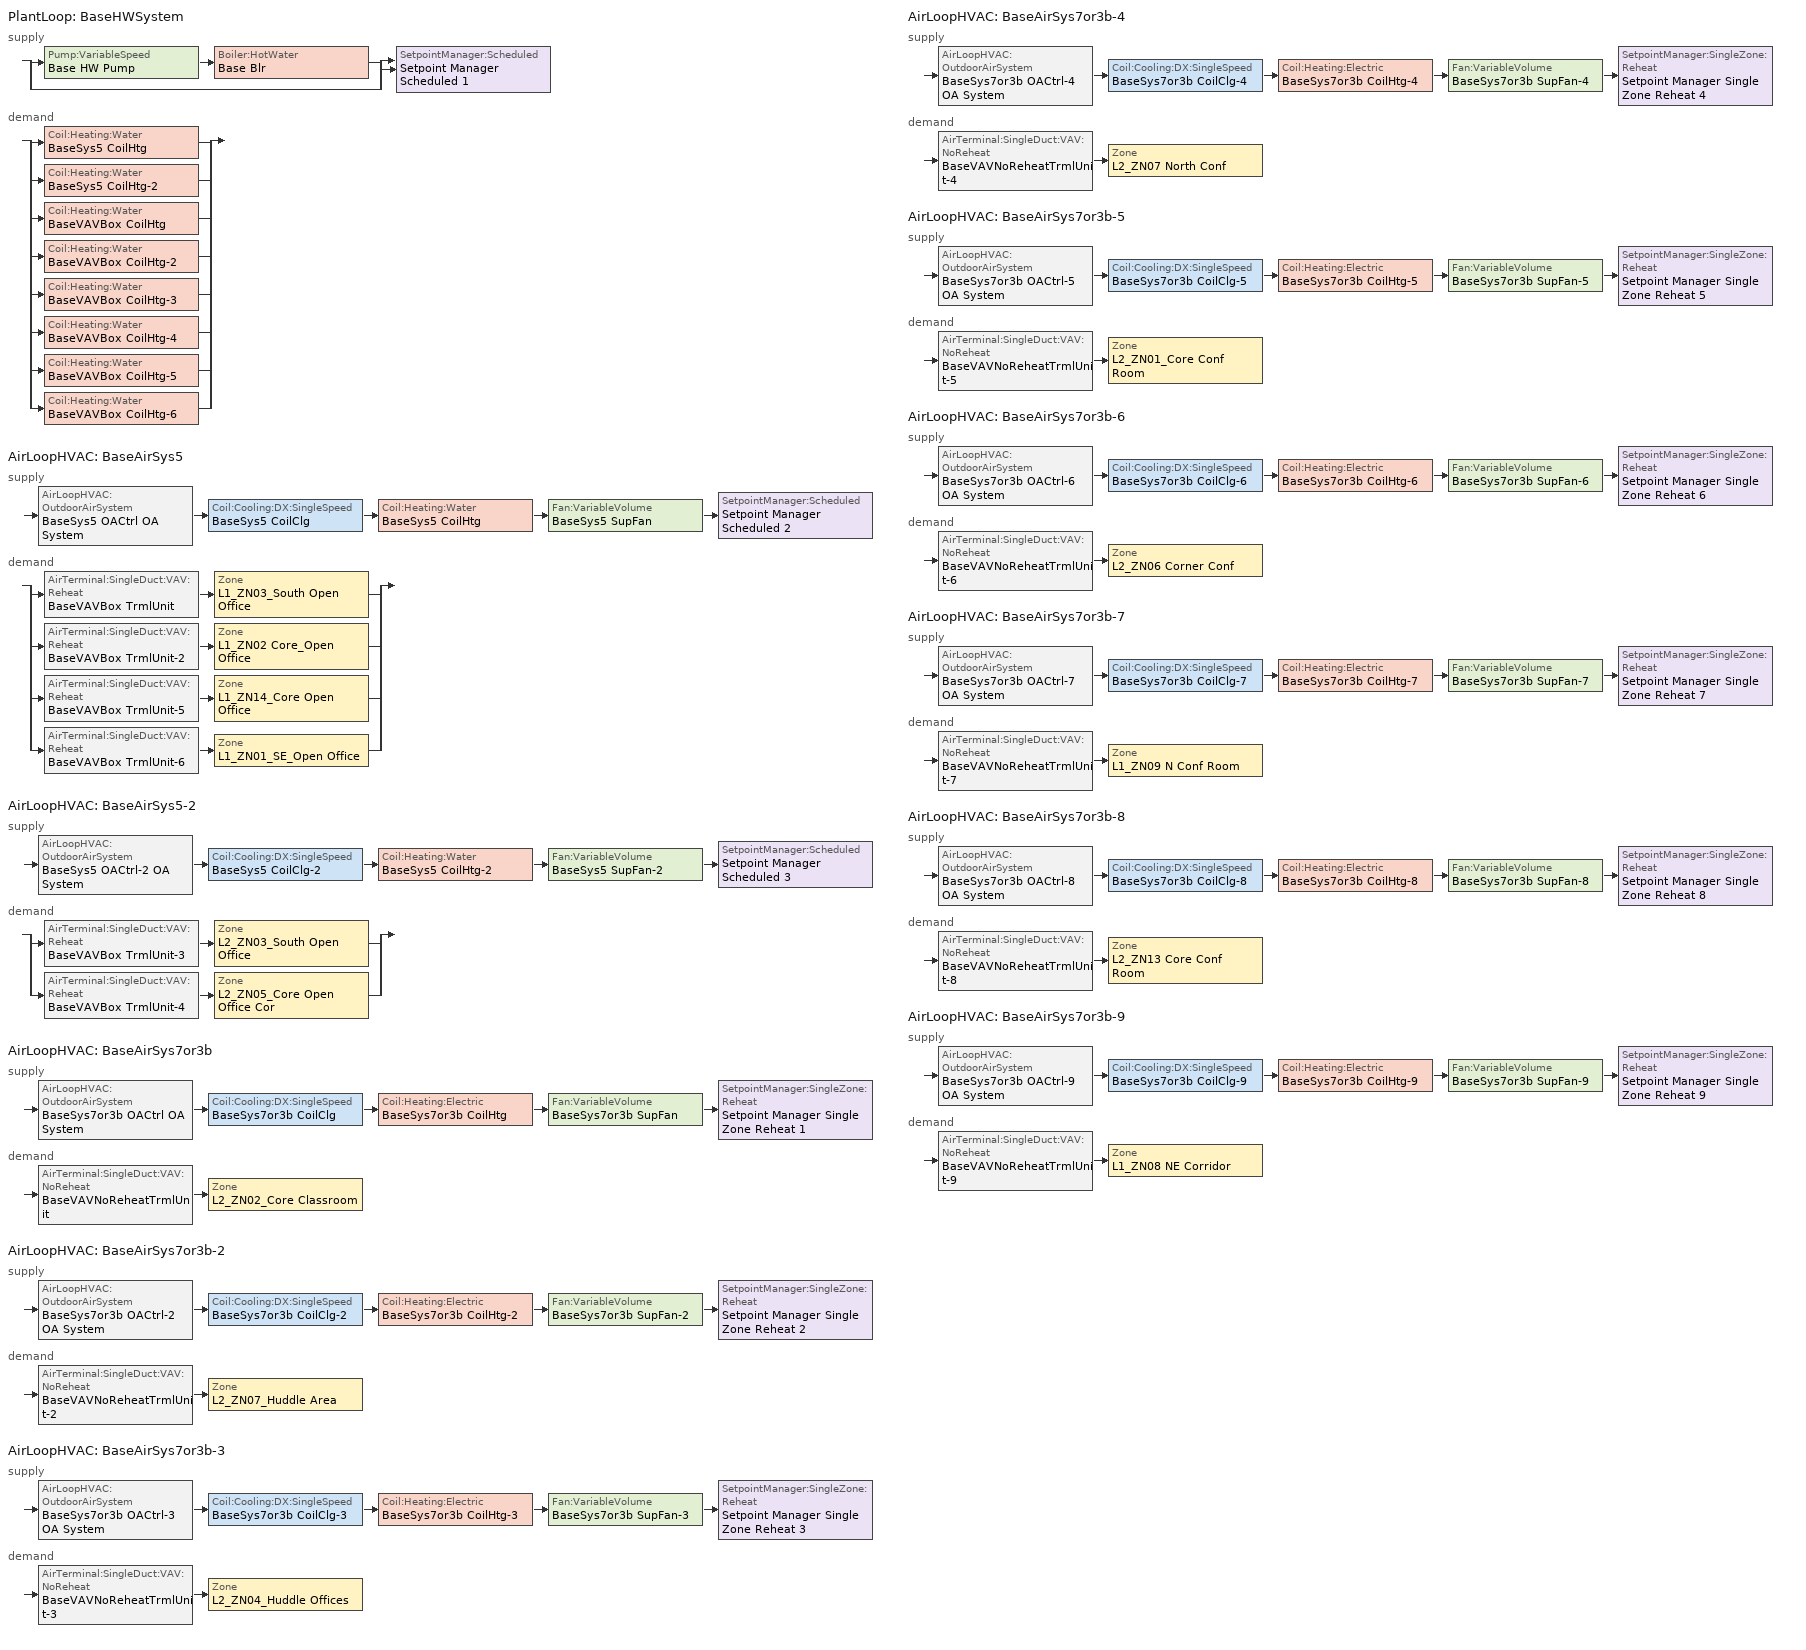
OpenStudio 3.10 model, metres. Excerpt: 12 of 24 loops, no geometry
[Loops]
PlantLoop 'BaseHWSystem'
 supply: split
  | Pump:VariableSpeed 'Base HW Pump' > Boiler:HotWater 'Base Blr'
  | bypass
  join > SetpointManager:Scheduled 'Setpoint Manager Scheduled 1'
 demand: split
  | Coil:Heating:Water 'BaseSys5 CoilHtg'
  | Coil:Heating:Water 'BaseSys5 CoilHtg-2'
  | Coil:Heating:Water 'BaseVAVBox CoilHtg'
  | Coil:Heating:Water 'BaseVAVBox CoilHtg-2'
  | Coil:Heating:Water 'BaseVAVBox CoilHtg-3'
  | Coil:Heating:Water 'BaseVAVBox CoilHtg-4'
  | Coil:Heating:Water 'BaseVAVBox CoilHtg-5'
  | Coil:Heating:Water 'BaseVAVBox CoilHtg-6'
AirLoopHVAC 'BaseAirSys5'
 supply: AirLoopHVAC:OutdoorAirSystem 'BaseSys5 OACtrl OA System' > Coil:Cooling:DX:SingleSpeed 'BaseSys5 CoilClg' > Coil:Heating:Water 'BaseSys5 CoilHtg' > Fan:VariableVolume 'BaseSys5 SupFan' > SetpointManager:Scheduled 'Setpoint Manager Scheduled 2'
 demand: split
  | AirTerminal:SingleDuct:VAV:Reheat 'BaseVAVBox TrmlUnit' > Zone 'L1_ZN03_South Open Office'
  | AirTerminal:SingleDuct:VAV:Reheat 'BaseVAVBox TrmlUnit-2' > Zone 'L1_ZN02 Core_Open Office'
  | AirTerminal:SingleDuct:VAV:Reheat 'BaseVAVBox TrmlUnit-5' > Zone 'L1_ZN14_Core Open Office'
  | AirTerminal:SingleDuct:VAV:Reheat 'BaseVAVBox TrmlUnit-6' > Zone 'L1_ZN01_SE_Open Office'
AirLoopHVAC 'BaseAirSys5-2'
 supply: AirLoopHVAC:OutdoorAirSystem 'BaseSys5 OACtrl-2 OA System' > Coil:Cooling:DX:SingleSpeed 'BaseSys5 CoilClg-2' > Coil:Heating:Water 'BaseSys5 CoilHtg-2' > Fan:VariableVolume 'BaseSys5 SupFan-2' > SetpointManager:Scheduled 'Setpoint Manager Scheduled 3'
 demand: split
  | AirTerminal:SingleDuct:VAV:Reheat 'BaseVAVBox TrmlUnit-3' > Zone 'L2_ZN03_South Open Office'
  | AirTerminal:SingleDuct:VAV:Reheat 'BaseVAVBox TrmlUnit-4' > Zone 'L2_ZN05_Core Open Office Cor'
AirLoopHVAC 'BaseAirSys7or3b'
 supply: AirLoopHVAC:OutdoorAirSystem 'BaseSys7or3b OACtrl OA System' > Coil:Cooling:DX:SingleSpeed 'BaseSys7or3b CoilClg' > Coil:Heating:Electric 'BaseSys7or3b CoilHtg' > Fan:VariableVolume 'BaseSys7or3b SupFan' > SetpointManager:SingleZone:Reheat 'Setpoint Manager Single Zone Reheat 1'
 demand: AirTerminal:SingleDuct:VAV:NoReheat 'BaseVAVNoReheatTrmlUnit' > Zone 'L2_ZN02_Core Classroom'
AirLoopHVAC 'BaseAirSys7or3b-2'
 supply: AirLoopHVAC:OutdoorAirSystem 'BaseSys7or3b OACtrl-2 OA System' > Coil:Cooling:DX:SingleSpeed 'BaseSys7or3b CoilClg-2' > Coil:Heating:Electric 'BaseSys7or3b CoilHtg-2' > Fan:VariableVolume 'BaseSys7or3b SupFan-2' > SetpointManager:SingleZone:Reheat 'Setpoint Manager Single Zone Reheat 2'
 demand: AirTerminal:SingleDuct:VAV:NoReheat 'BaseVAVNoReheatTrmlUnit-2' > Zone 'L2_ZN07_Huddle Area'
AirLoopHVAC 'BaseAirSys7or3b-3'
 supply: AirLoopHVAC:OutdoorAirSystem 'BaseSys7or3b OACtrl-3 OA System' > Coil:Cooling:DX:SingleSpeed 'BaseSys7or3b CoilClg-3' > Coil:Heating:Electric 'BaseSys7or3b CoilHtg-3' > Fan:VariableVolume 'BaseSys7or3b SupFan-3' > SetpointManager:SingleZone:Reheat 'Setpoint Manager Single Zone Reheat 3'
 demand: AirTerminal:SingleDuct:VAV:NoReheat 'BaseVAVNoReheatTrmlUnit-3' > Zone 'L2_ZN04_Huddle Offices'
AirLoopHVAC 'BaseAirSys7or3b-4'
 supply: AirLoopHVAC:OutdoorAirSystem 'BaseSys7or3b OACtrl-4 OA System' > Coil:Cooling:DX:SingleSpeed 'BaseSys7or3b CoilClg-4' > Coil:Heating:Electric 'BaseSys7or3b CoilHtg-4' > Fan:VariableVolume 'BaseSys7or3b SupFan-4' > SetpointManager:SingleZone:Reheat 'Setpoint Manager Single Zone Reheat 4'
 demand: AirTerminal:SingleDuct:VAV:NoReheat 'BaseVAVNoReheatTrmlUnit-4' > Zone 'L2_ZN07 North Conf'
AirLoopHVAC 'BaseAirSys7or3b-5'
 supply: AirLoopHVAC:OutdoorAirSystem 'BaseSys7or3b OACtrl-5 OA System' > Coil:Cooling:DX:SingleSpeed 'BaseSys7or3b CoilClg-5' > Coil:Heating:Electric 'BaseSys7or3b CoilHtg-5' > Fan:VariableVolume 'BaseSys7or3b SupFan-5' > SetpointManager:SingleZone:Reheat 'Setpoint Manager Single Zone Reheat 5'
 demand: AirTerminal:SingleDuct:VAV:NoReheat 'BaseVAVNoReheatTrmlUnit-5' > Zone 'L2_ZN01_Core Conf Room'
AirLoopHVAC 'BaseAirSys7or3b-6'
 supply: AirLoopHVAC:OutdoorAirSystem 'BaseSys7or3b OACtrl-6 OA System' > Coil:Cooling:DX:SingleSpeed 'BaseSys7or3b CoilClg-6' > Coil:Heating:Electric 'BaseSys7or3b CoilHtg-6' > Fan:VariableVolume 'BaseSys7or3b SupFan-6' > SetpointManager:SingleZone:Reheat 'Setpoint Manager Single Zone Reheat 6'
 demand: AirTerminal:SingleDuct:VAV:NoReheat 'BaseVAVNoReheatTrmlUnit-6' > Zone 'L2_ZN06 Corner Conf'
AirLoopHVAC 'BaseAirSys7or3b-7'
 supply: AirLoopHVAC:OutdoorAirSystem 'BaseSys7or3b OACtrl-7 OA System' > Coil:Cooling:DX:SingleSpeed 'BaseSys7or3b CoilClg-7' > Coil:Heating:Electric 'BaseSys7or3b CoilHtg-7' > Fan:VariableVolume 'BaseSys7or3b SupFan-7' > SetpointManager:SingleZone:Reheat 'Setpoint Manager Single Zone Reheat 7'
 demand: AirTerminal:SingleDuct:VAV:NoReheat 'BaseVAVNoReheatTrmlUnit-7' > Zone 'L1_ZN09 N Conf Room'
AirLoopHVAC 'BaseAirSys7or3b-8'
 supply: AirLoopHVAC:OutdoorAirSystem 'BaseSys7or3b OACtrl-8 OA System' > Coil:Cooling:DX:SingleSpeed 'BaseSys7or3b CoilClg-8' > Coil:Heating:Electric 'BaseSys7or3b CoilHtg-8' > Fan:VariableVolume 'BaseSys7or3b SupFan-8' > SetpointManager:SingleZone:Reheat 'Setpoint Manager Single Zone Reheat 8'
 demand: AirTerminal:SingleDuct:VAV:NoReheat 'BaseVAVNoReheatTrmlUnit-8' > Zone 'L2_ZN13 Core Conf Room'
AirLoopHVAC 'BaseAirSys7or3b-9'
 supply: AirLoopHVAC:OutdoorAirSystem 'BaseSys7or3b OACtrl-9 OA System' > Coil:Cooling:DX:SingleSpeed 'BaseSys7or3b CoilClg-9' > Coil:Heating:Electric 'BaseSys7or3b CoilHtg-9' > Fan:VariableVolume 'BaseSys7or3b SupFan-9' > SetpointManager:SingleZone:Reheat 'Setpoint Manager Single Zone Reheat 9'
 demand: AirTerminal:SingleDuct:VAV:NoReheat 'BaseVAVNoReheatTrmlUnit-9' > Zone 'L1_ZN08 NE Corridor'
[SizingPeriod:DesignDay] Barometric Pressure {Pa}=100663; Wind Speed {m/s}=0.6; Wind Direction {deg}=260; Rain Indicator=No; Snow Indicator=No; Day of Month=21; Day Type=SummerDesignDay; Daylight Saving Time Indicator=No; Humidity Condition Type=Wetbulb; Dry-Bulb Temperature Range Modifier Type=DefaultMultipliers; Solar Model Indicator=ASHRAETau
Name | Maximum Dry-Bulb Temperature {C} | Daily Dry-Bulb Temperature Range {deltaC} | Month | Wetbulb or DewPoint at Maximum Dry-Bulb {C} | ASHRAE Clear Sky Optical Depth for Beam Irradiance | ASHRAE Clear Sky Optical Depth for Diffuse Irradiance
LOS ANGELES USC  September .4% Condns DB=>MCWB | 36.3 | 9.8 | 9 | 20.1 | 0.369 | 2.465
LOS ANGELES USC  October .4% Condns DB=>MCWB | 35.2 | 9.9 | 10 | 16.8 | 0.38 | 2.397
LOS ANGELES USC  November .4% Condns DB=>MCWB | 31.9 | 10.4 | 11 | 15.4 | 0.325 | 2.558
[Sizing:Zone] Zone Cooling Design Supply Air Temperature Input Method=TemperatureDifference; Zone Cooling Design Supply Air Temperature {C}=14; Zone Heating Design Supply Air Temperature Input Method=TemperatureDifference; Zone Heating Design Supply Air Temperature {C}=40; Zone Heating Design Supply Air Temperature Difference {deltaC}=13.8889; Zone Cooling Design Supply Air Humidity Ratio {kg-H2O/kg-air}=0.0085; Zone Heating Design Supply Air Humidity Ratio {kg-H2O/kg-air}=0.008; Zone Heating Sizing Factor=1; Zone Cooling Sizing Factor=1; Cooling Design Air Flow Method=DesignDay; Cooling Minimum Air Flow per Zone Floor Area {m3/s-m2}=0; Cooling Minimum Air Flow {m3/s}=0; Cooling Minimum Air Flow Fraction=0; Heating Design Air Flow Method=DesignDayWithLimit; Heating Maximum Air Flow per Zone Floor Area {m3/s-m2}=0; Heating Maximum Air Flow {m3/s}=0; Heating Maximum Air Flow Fraction=0.5; Account for Dedicated Outdoor Air System=No; Dedicated Outdoor Air System Control Strategy=NeutralSupplyAir; Dedicated Outdoor Air Low Setpoint Temperature for Design {C}=autosize; Dedicated Outdoor Air High Setpoint Temperature for Design {C}=autosize; Zone Load Sizing Method=Sensible Load Only No Latent Load; Zone Latent Cooling Design Supply Air Humidity Ratio Input Method=HumidityRatioDifference; Zone Cooling Design Supply Air Humidity Ratio Difference {kgWater/kgDryAir}=0.005; Zone Latent Heating Design Supply Air Humidity Ratio Input Method=HumidityRatioDifference; Zone Humidification Design Supply Air Humidity Ratio Difference {kgWater/kgDryAir}=0.005; Sizing Option=Coincident
Name | Zone Cooling Design Supply Air Temperature Difference {deltaC}
L2_ZN02_Core Classroom; L2_ZN07_Huddle Area; L2_ZN04_Huddle Offices; L2_ZN07 North Conf; L2_ZN01_Core Conf Room; L2_ZN06 Corner Conf; L1_ZN09 N Conf Room; L2_ZN13 Core Conf Room; L1_ZN08 NE Corridor; L1_ZN03_South Open Office; L2_ZN03_South Open Office; L1_ZN01_SE_Open Office | 11.1111
L1_ZN02 Core_Open Office; L2_ZN05_Core Open Office Cor; L1_ZN14_Core Open Office | 8.33333
[Zone equipment]
L2_ZN02_Core Classroom: L2_ZN02_Core Classroom BaseExhFan, BaseVAVNoReheatTrmlUnit
L2_ZN07_Huddle Area: L2_ZN07_Huddle Area BaseExhFan, BaseVAVNoReheatTrmlUnit-2
L2_ZN04_Huddle Offices: L2_ZN04_Huddle Offices BaseExhFan, BaseVAVNoReheatTrmlUnit-3
L2_ZN07 North Conf: L2_ZN07 North Conf BaseExhFan, BaseVAVNoReheatTrmlUnit-4
L2_ZN01_Core Conf Room: L2_ZN01_Core Conf Room BaseExhFan, BaseVAVNoReheatTrmlUnit-5
L2_ZN06 Corner Conf: L2_ZN06 Corner Conf BaseExhFan, BaseVAVNoReheatTrmlUnit-6
L1_ZN09 N Conf Room: L1_ZN09 N Conf Room BaseExhFan, BaseVAVNoReheatTrmlUnit-7
L2_ZN13 Core Conf Room: L2_ZN13 Core Conf Room BaseExhFan, BaseVAVNoReheatTrmlUnit-8
L1_ZN08 NE Corridor: L1_ZN08 NE Corridor BaseExhFan, BaseVAVNoReheatTrmlUnit-9
L1_ZN03_South Open Office: L1_ZN03_South Open Office BaseExhFan, BaseVAVBox TrmlUnit
L1_ZN02 Core_Open Office: L1_ZN02 Core_Open Office BaseExhFan, BaseVAVBox TrmlUnit-2
L2_ZN03_South Open Office: L2_ZN03_South Open Office BaseExhFan, BaseVAVBox TrmlUnit-3
L2_ZN05_Core Open Office Cor: L2_ZN05_Core Open Office Cor BaseExhFan, BaseVAVBox TrmlUnit-4
L1_ZN14_Core Open Office: L1_ZN14_Core Open Office BaseExhFan, BaseVAVBox TrmlUnit-5
L1_ZN01_SE_Open Office: L1_ZN01_SE_Open Office BaseExhFan, BaseVAVBox TrmlUnit-6
[PlantLoop]
BaseHWSystem: Fluid Type=Water; Glycol Concentration=0; Plant Loop Volume {m3}=Autocalculate; Load Distribution Scheme=Optimal
[Sizing:Plant]
BaseHWSystem: Loop Type=Heating; Design Loop Exit Temperature {C}=54.4444; Loop Design Temperature Difference {deltaC}=13.8889; Sizing Option=NonCoincident; Zone Timesteps in Averaging Window=1; Coincident Sizing Factor Mode=None
[Boiler:HotWater]
Base Blr: Fuel Type=NaturalGas; Nominal Thermal Efficiency=0.9; Efficiency Curve Temperature Evaluation Variable=EnteringBoiler; Normalized Boiler Efficiency Curve=BlrHWCondBlrFIRRatio_fQRatioTewtSI; Water Outlet Upper Temperature Limit {C}=99; Boiler Flow Mode=LeavingSetpointModulated; On Cycle Parasitic Electric Load {W}=0; Off Cycle Parasitic Fuel Load {W}=0; Sizing Factor=1
[Pump:VariableSpeed]
Base HW Pump: Rated Pump Head {Pa}=0; Motor Efficiency=1; Coefficient 1 of the Part Load Performance Curve=0.0273; Coefficient 2 of the Part Load Performance Curve=-0.1317; Coefficient 3 of the Part Load Performance Curve=0.6642; Coefficient 4 of the Part Load Performance Curve=0.4445; Pump Control Type=Intermittent; Skin Loss Radiative Fraction=0.5; Design Power Sizing Method=PowerPerFlowPerPressure; Design Electric Power per Unit Flow Rate {W/(m3/s)}=348701.1; Design Shaft Power per Unit Flow Rate per Unit Head {W-s/m3-Pa}=1.28205; Design Minimum Flow Rate Fraction=0
[SetpointManager:Scheduled] Control Variable=Temperature
Name | Schedule | Setpoint Node or NodeList
Setpoint Manager Scheduled 1 | BaseHWSystem Supply Temp Schedule | BaseHWSystem Supply Mixer Outlet Node
Setpoint Manager Scheduled 2 | BaseAirSys5 Supply Air Temp Schedule | BaseSys5 SupFan Outlet Node
Setpoint Manager Scheduled 3 | BaseAirSys5-2 Supply Air Temp Schedule | BaseSys5 SupFan-2 Outlet Node
[AirLoopHVAC] Design Supply Air Flow Rate {m3/s}=autosize; Design Return Air Flow Fraction of Supply Air Flow=1
Name | Availability Schedule
BaseAirSys5; BaseAirSys5-2 | LabHVACAvail
BaseAirSys7or3b; BaseAirSys7or3b-2; BaseAirSys7or3b-3; BaseAirSys7or3b-4; BaseAirSys7or3b-5; BaseAirSys7or3b-6; BaseAirSys7or3b-7; BaseAirSys7or3b-8; BaseAirSys7or3b-9 | SchoolHVACAvail
[Sizing:System] Central Heating Maximum System Air Flow Ratio=0.5; Preheat Design Temperature {C}=5.68434e-14; Preheat Design Humidity Ratio {kg-H2O/kg-Air}=0; Precool Design Temperature {C}=5.68434e-14; Precool Design Humidity Ratio {kg-H2O/kg-Air}=0; Central Cooling Design Supply Air Temperature {C}=12.7778; 100% Outdoor Air in Cooling=No; 100% Outdoor Air in Heating=No; Central Cooling Design Supply Air Humidity Ratio {kg-H2O/kg-Air}=0.0085; Central Heating Design Supply Air Humidity Ratio {kg-H2O/kg-Air}=0.008; Zone Maximum Outdoor Air Fraction=1; Cooling Supply Air Flow Rate Per Floor Area {m3/s-m2}=0.00996765; Cooling Fraction of Autosized Cooling Supply Air Flow Rate=1; Cooling Supply Air Flow Rate Per Unit Cooling Capacity {m3/s-W}=3.94755e-05; Heating Supply Air Flow Rate Per Floor Area {m3/s-m2}=0.00996765; Heating Fraction of Autosized Heating Supply Air Flow Rate=1; Heating Fraction of Autosized Cooling Supply Air Flow Rate=1; Heating Supply Air Flow Rate Per Unit Heating Capacity {m3/s-W}=3.15882e-05; Cooling Design Capacity Method=CoolingDesignCapacity; Cooling Design Capacity {W}=autosize; Cooling Design Capacity Per Floor Area {W/m2}=234.7; Fraction of Autosized Cooling Design Capacity=1; Heating Design Capacity Method=HeatingDesignCapacity; Heating Design Capacity {W}=autosize; Heating Design Capacity Per Floor Area {W/m2}=157; Fraction of Autosized Heating Design Capacity=1; Central Cooling Capacity Control Method=OnOff; Occupant Diversity=autosize
Name | Central Heating Design Supply Air Temperature {C} | Sizing Option
BaseAirSys5; BaseAirSys5-2 | 15.5556 | Coincident
BaseAirSys7or3b; BaseAirSys7or3b-2; BaseAirSys7or3b-3; BaseAirSys7or3b-4; BaseAirSys7or3b-5; BaseAirSys7or3b-6; BaseAirSys7or3b-7; BaseAirSys7or3b-8; BaseAirSys7or3b-9 | 35 | NonCoincident
[AvailabilityManager:NightCycle] Applicability Schedule=Always On Discrete; Thermostat Tolerance {deltaC}=1.11111; Cycling Run Time Control Type=ThermostatWithMinimumRunTime; Cycling Run Time {s}=900
Name | Control Type
Availability Manager Night Cycle 1; Availability Manager Night Cycle 2 | CycleOnAny
Availability Manager Night Cycle 3; Availability Manager Night Cycle 4; Availability Manager Night Cycle 5; Availability Manager Night Cycle 6; Availability Manager Night Cycle 7; Availability Manager Night Cycle 8; Availability Manager Night Cycle 9; Availability Manager Night Cycle 10; Availability Manager Night Cycle 11; Availability Manager Night Cycle 12; Availability Manager Night Cycle 13; Availability Manager Night Cycle 14; Availability Manager Night Cycle 15; Availability Manager Night Cycle 16; Availability Manager Night Cycle 17; Availability Manager Night Cycle 18; Availability Manager Night Cycle 19; Availability Manager Night Cycle 20; Availability Manager Night Cycle 21; Availability Manager Night Cycle 22; Availability Manager Night Cycle 23 | CycleOnControlZone
[Fan:VariableVolume] Availability Schedule=Always On Discrete; Fan Total Efficiency=1; Pressure Rise {Pa}=0; Maximum Flow Rate {m3/s}=Autosize; Fan Power Minimum Flow Rate Input Method=FixedFlowRate; Fan Power Minimum Flow Fraction=0; Fan Power Minimum Air Flow Rate {m3/s}=0; Motor Efficiency=1; Motor In Airstream Fraction=1; Fan Power Coefficient 5=0
Name | Fan Power Coefficient 1 | Fan Power Coefficient 2 | Fan Power Coefficient 3 | Fan Power Coefficient 4
BaseSys5 SupFan; BaseSys5 SupFan-2 | 0.04076 | 0.088045 | -0.072926 | 0.94374
BaseSys7or3b SupFan; BaseSys7or3b SupFan-2; BaseSys7or3b SupFan-3; BaseSys7or3b SupFan-4; BaseSys7or3b SupFan-5; BaseSys7or3b SupFan-6; BaseSys7or3b SupFan-7; BaseSys7or3b SupFan-8; BaseSys7or3b SupFan-9 | 0.027828 | 0.026583 | -0.087069 | 1.03092
[Coil:Heating:Water] Availability Schedule=Always On Discrete; Rated Inlet Water Temperature {C}=54.4444; Rated Outlet Water Temperature {C}=40.5556
BaseSys5 CoilHtg; BaseSys5 CoilHtg-2; BaseVAVBox CoilHtg; BaseVAVBox CoilHtg-2; BaseVAVBox CoilHtg-3; BaseVAVBox CoilHtg-4; BaseVAVBox CoilHtg-5; BaseVAVBox CoilHtg-6
[Controller:WaterCoil] Action=Normal
Name | Water Coil | Controller Convergence Tolerance {deltaC} | Minimum Actuated Flow {m3/s}
Controller Water Coil 1 | BaseSys5 CoilHtg | 0.1 | 0
Controller Water Coil 2 | BaseSys5 CoilHtg-2 | 0.1 | 0
Controller Water Coil 3 | BaseVAVBox CoilHtg
Controller Water Coil 4 | BaseVAVBox CoilHtg-2
Controller Water Coil 5 | BaseVAVBox CoilHtg-3
Controller Water Coil 6 | BaseVAVBox CoilHtg-4
Controller Water Coil 7 | BaseVAVBox CoilHtg-5
Controller Water Coil 8 | BaseVAVBox CoilHtg-6
[Coil:Cooling:DX:SingleSpeed] Availability Schedule=Always On Discrete; Rated Total Cooling Capacity {W}=autosize; Rated Sensible Heat Ratio=autosize; Rated COP {W/W}=3; Rated Air Flow Rate {m3/s}=autosize; Rated Evaporator Fan Power Per Volume Flow Rate 2017 {W/(m3/s)}=773.3; Rated Evaporator Fan Power Per Volume Flow Rate 2023 {W/(m3/s)}=934.4; Total Cooling Capacity Function of Temperature Curve=CoilClgDXQRatio_fTwbToadbSI; Total Cooling Capacity Function of Flow Fraction Curve=CoilClgDXSnglQRatio_fCFMRatio; Energy Input Ratio Function of Temperature Curve=CoilClgDXEIRRatio_fTwbToadbSI; Energy Input Ratio Function of Flow Fraction Curve=CoilClgDXSnglEIRRatio_fCFMRatio; Part Load Fraction Correlation Curve=CoilClgDXEIRRatio_fQFrac; Minimum Outdoor Dry-Bulb Temperature for Compressor Operation {C}=-25; Nominal Time for Condensate Removal to Begin {s}=0; Ratio of Initial Moisture Evaporation Rate and Steady State Latent Capacity=0; Maximum Cycling Rate {cycles/hr}=0; Latent Capacity Time Constant {s}=0; Condenser Type=AirCooled; Evaporative Condenser Effectiveness=0.9; Evaporative Condenser Air Flow Rate {m3/s}=autosize; Evaporative Condenser Pump Rated Power Consumption {W}=autosize; Crankcase Heater Capacity {W}=0; Maximum Outdoor Dry-Bulb Temperature for Crankcase Heater Operation {C}=10; Basin Heater Capacity {W/K}=0; Basin Heater Setpoint Temperature {C}=2
BaseSys5 CoilClg; BaseSys5 CoilClg-2; BaseSys7or3b CoilClg; BaseSys7or3b CoilClg-2; BaseSys7or3b CoilClg-3; BaseSys7or3b CoilClg-4; BaseSys7or3b CoilClg-5; BaseSys7or3b CoilClg-6; BaseSys7or3b CoilClg-7; BaseSys7or3b CoilClg-8; BaseSys7or3b CoilClg-9
[Controller:OutdoorAir] Minimum Outdoor Air Flow Rate {m3/s}=0; Maximum Outdoor Air Flow Rate {m3/s}=Autosize; Economizer Control Type=NoEconomizer; Economizer Control Action Type=ModulateFlow; Economizer Maximum Limit Enthalpy {J/kg}=64000; Lockout Type=NoLockout; High Humidity Control=No; High Humidity Outdoor Air Flow Ratio=1; Control High Indoor Humidity Based on Outdoor Humidity Ratio=Yes; Economizer Operation Staging=InterlockedWithMechanicalCooling
Name | Minimum Limit Type | Minimum Outdoor Air Schedule | Controller Mechanical Ventilation | Heat Recovery Bypass Control Type
BaseSys5 OACtrl | ProportionalMinimum | Always On Discrete | BaseSys5 OACtrl Mech Vent Controller | BypassWhenWithinEconomizerLimits
BaseSys5 OACtrl-2 | ProportionalMinimum | Always On Discrete | BaseSys5 OACtrl-2 Mech Vent Controller | BypassWhenWithinEconomizerLimits
BaseSys7or3b OACtrl | FixedMinimum | BaseSys7or3b OACtrl Schedule | BaseSys7or3b OACtrl Mech Vent Controller | BypassWhenOAFlowGreaterThanMinimum
BaseSys7or3b OACtrl-2 | FixedMinimum | BaseSys7or3b OACtrl-2 Schedule | BaseSys7or3b OACtrl-2 Mech Vent Controller | BypassWhenOAFlowGreaterThanMinimum
BaseSys7or3b OACtrl-3 | FixedMinimum | BaseSys7or3b OACtrl-3 Schedule | BaseSys7or3b OACtrl-3 Mech Vent Controller | BypassWhenOAFlowGreaterThanMinimum
BaseSys7or3b OACtrl-4 | FixedMinimum | BaseSys7or3b OACtrl-4 Schedule | BaseSys7or3b OACtrl-4 Mech Vent Controller | BypassWhenOAFlowGreaterThanMinimum
BaseSys7or3b OACtrl-5 | FixedMinimum | BaseSys7or3b OACtrl-5 Schedule | BaseSys7or3b OACtrl-5 Mech Vent Controller | BypassWhenOAFlowGreaterThanMinimum
BaseSys7or3b OACtrl-6 | FixedMinimum | BaseSys7or3b OACtrl-6 Schedule | BaseSys7or3b OACtrl-6 Mech Vent Controller | BypassWhenOAFlowGreaterThanMinimum
BaseSys7or3b OACtrl-7 | FixedMinimum | BaseSys7or3b OACtrl-7 Schedule | BaseSys7or3b OACtrl-7 Mech Vent Controller | BypassWhenOAFlowGreaterThanMinimum
BaseSys7or3b OACtrl-8 | FixedMinimum | BaseSys7or3b OACtrl-8 Schedule | BaseSys7or3b OACtrl-8 Mech Vent Controller | BypassWhenOAFlowGreaterThanMinimum
BaseSys7or3b OACtrl-9 | FixedMinimum | BaseSys7or3b OACtrl-9 Schedule | BaseSys7or3b OACtrl-9 Mech Vent Controller | BypassWhenOAFlowGreaterThanMinimum
[Controller:MechanicalVentilation] Availability Schedule=Always On Discrete
BaseSys5 OACtrl Mech Vent Controller; BaseSys5 OACtrl-2 Mech Vent Controller; BaseSys7or3b OACtrl Mech Vent Controller; BaseSys7or3b OACtrl-2 Mech Vent Controller; BaseSys7or3b OACtrl-3 Mech Vent Controller; BaseSys7or3b OACtrl-4 Mech Vent Controller; BaseSys7or3b OACtrl-5 Mech Vent Controller; BaseSys7or3b OACtrl-6 Mech Vent Controller; BaseSys7or3b OACtrl-7 Mech Vent Controller; BaseSys7or3b OACtrl-8 Mech Vent Controller; BaseSys7or3b OACtrl-9 Mech Vent Controller
[AirLoopHVAC:OutdoorAirSystem]
Name | Controller
BaseSys5 OACtrl OA System | BaseSys5 OACtrl
BaseSys5 OACtrl-2 OA System | BaseSys5 OACtrl-2
BaseSys7or3b OACtrl OA System | BaseSys7or3b OACtrl
BaseSys7or3b OACtrl-2 OA System | BaseSys7or3b OACtrl-2
BaseSys7or3b OACtrl-3 OA System | BaseSys7or3b OACtrl-3
BaseSys7or3b OACtrl-4 OA System | BaseSys7or3b OACtrl-4
BaseSys7or3b OACtrl-5 OA System | BaseSys7or3b OACtrl-5
BaseSys7or3b OACtrl-6 OA System | BaseSys7or3b OACtrl-6
BaseSys7or3b OACtrl-7 OA System | BaseSys7or3b OACtrl-7
BaseSys7or3b OACtrl-8 OA System | BaseSys7or3b OACtrl-8
BaseSys7or3b OACtrl-9 OA System | BaseSys7or3b OACtrl-9
[Coil:Heating:Electric] Availability Schedule=Always On Discrete
BaseSys7or3b CoilHtg; BaseSys7or3b CoilHtg-2; BaseSys7or3b CoilHtg-3; BaseSys7or3b CoilHtg-4; BaseSys7or3b CoilHtg-5; BaseSys7or3b CoilHtg-6; BaseSys7or3b CoilHtg-7; BaseSys7or3b CoilHtg-8; BaseSys7or3b CoilHtg-9
[SetpointManager:SingleZone:Reheat] Minimum Supply Air Temperature {C}=12.7778; Maximum Supply Air Temperature {C}=35
Name | Control Zone | Setpoint Node or NodeList
Setpoint Manager Single Zone Reheat 1 | L2_ZN02_Core Classroom | BaseSys7or3b SupFan Outlet Node
Setpoint Manager Single Zone Reheat 2 | L2_ZN07_Huddle Area | BaseSys7or3b SupFan-2 Outlet Node
Setpoint Manager Single Zone Reheat 3 | L2_ZN04_Huddle Offices | BaseSys7or3b SupFan-3 Outlet Node
Setpoint Manager Single Zone Reheat 4 | L2_ZN07 North Conf | BaseSys7or3b SupFan-4 Outlet Node
Setpoint Manager Single Zone Reheat 5 | L2_ZN01_Core Conf Room | BaseSys7or3b SupFan-5 Outlet Node
Setpoint Manager Single Zone Reheat 6 | L2_ZN06 Corner Conf | BaseSys7or3b SupFan-6 Outlet Node
Setpoint Manager Single Zone Reheat 7 | L1_ZN09 N Conf Room | BaseSys7or3b SupFan-7 Outlet Node
Setpoint Manager Single Zone Reheat 8 | L2_ZN13 Core Conf Room | BaseSys7or3b SupFan-8 Outlet Node
Setpoint Manager Single Zone Reheat 9 | L1_ZN08 NE Corridor | BaseSys7or3b SupFan-9 Outlet Node
[Fan:ZoneExhaust] Pressure Rise {Pa}=0
Name | Availability Schedule | Fan Total Efficiency | Maximum Flow Rate {m3/s} | System Availability Manager Coupling Mode | Balanced Exhaust Fraction Schedule | Flow Fraction Schedule
L2_ZN02_Core Classroom BaseExhFan | SchoolHVACAvail | 0.6 | 0.0932389 | Decoupled | On
L2_ZN07_Huddle Area BaseExhFan | SchoolHVACAvail | 0.6 | 0.08528 | Decoupled | On
L2_ZN04_Huddle Offices BaseExhFan; L2_ZN06 Corner Conf BaseExhFan | SchoolHVACAvail | 0.6 | 0.0355333 | Decoupled | On
L2_ZN07 North Conf BaseExhFan | SchoolHVACAvail | 0.6 | 0.0568531 | Decoupled | On
L2_ZN01_Core Conf Room BaseExhFan | SchoolHVACAvail | 0.6 | 0.0610728 | Decoupled | On
L1_ZN09 N Conf Room BaseExhFan | SchoolHVACAvail | 0.6 | 0.284266 | Decoupled | On
L2_ZN13 Core Conf Room BaseExhFan | SchoolHVACAvail | 0.6 | 0.0255398 | Decoupled | On
L1_ZN08 NE Corridor BaseExhFan | SchoolHVACAvail | 0.6 | 0.0485837 | Decoupled | On
L1_ZN03_South Open Office BaseExhFan | LabHVACAvail | 0.56854 | 0.482099 | Coupled | Off | LabExhaustVAVManualSashCtrl
L1_ZN02 Core_Open Office BaseExhFan | LabHVACAvail | 0.56854 | 1.24458 | Coupled | Off | LabExhaustVAVManualSashCtrl
L2_ZN03_South Open Office BaseExhFan | LabHVACAvail | 0.56854 | 0.857543 | Coupled | Off | LabExhaustVAVManualSashCtrl
L2_ZN05_Core Open Office Cor BaseExhFan | LabHVACAvail | 0.56854 | 1.25669 | Coupled | Off | LabExhaustVAVManualSashCtrl
L1_ZN14_Core Open Office BaseExhFan | LabHVACAvail | 0.56854 | 0.78911 | Coupled | Off | LabExhaustVAVManualSashCtrl
L1_ZN07_Restroom BaseExhFan | SchoolHVACAvail | 0.55575 | 0.165182 | Decoupled | On
L2_ZN14 Restroom BaseExhFan | SchoolHVACAvail | 0.55575 | 0.188779 | Decoupled | On
L1_ZN01_SE_Open Office BaseExhFan | LabHVACAvail | 0.56854 | 0.365585 | Coupled | Off | LabExhaustVAVManualSashCtrl
[AirTerminal:SingleDuct:VAV:NoReheat] Availability Schedule=Always On Discrete; Maximum Air Flow Rate {m3/s}=autosize; Zone Minimum Air Flow Input Method=FixedFlowRate; Constant Minimum Air Flow Fraction=0.3; Control For Outdoor Air=No
Name | Fixed Minimum Air Flow Rate {m3/s}
BaseVAVNoReheatTrmlUnit | 0.309596
BaseVAVNoReheatTrmlUnit-2 | 0.283168
BaseVAVNoReheatTrmlUnit-3; BaseVAVNoReheatTrmlUnit-6 | 0.117987
BaseVAVNoReheatTrmlUnit-4 | 0.188779
BaseVAVNoReheatTrmlUnit-5 | 0.202791
BaseVAVNoReheatTrmlUnit-7 | 0.141584
BaseVAVNoReheatTrmlUnit-8 | 0.0848038
BaseVAVNoReheatTrmlUnit-9 | 0.16132
[AirTerminal:SingleDuct:VAV:Reheat] Availability Schedule=Always On Discrete; Maximum Air Flow Rate {m3/s}=AutoSize; Zone Minimum Air Flow Input Method=FixedFlowRate; Constant Minimum Air Flow Fraction=0.3; Maximum Hot Water or Steam Flow Rate {m3/s}=AutoSize; Minimum Hot Water or Steam Flow Rate {m3/s}=0; Convergence Tolerance=0.001; Damper Heating Action=Reverse; Maximum Flow Fraction During Reheat=0.5; Maximum Reheat Air Temperature {C}=35; Control For Outdoor Air=No
Name | Fixed Minimum Air Flow Rate {m3/s} | Reheat Coil
BaseVAVBox TrmlUnit | 0.482099 | BaseVAVBox CoilHtg
BaseVAVBox TrmlUnit-2 | 1.24458 | BaseVAVBox CoilHtg-2
BaseVAVBox TrmlUnit-3 | 0.857543 | BaseVAVBox CoilHtg-3
BaseVAVBox TrmlUnit-4 | 1.25669 | BaseVAVBox CoilHtg-4
BaseVAVBox TrmlUnit-5 | 0.78911 | BaseVAVBox CoilHtg-5
BaseVAVBox TrmlUnit-6 | 0.365585 | BaseVAVBox CoilHtg-6
[Curve:Biquadratic]
Name | Coefficient1 Constant | Coefficient2 x | Coefficient3 x**2 | Coefficient4 y | Coefficient5 y**2 | Coefficient6 x*y | Minimum Value of x | Maximum Value of x | Minimum Value of y | Maximum Value of y | Minimum Curve Output | Maximum Curve Output
CoilClgDXQRatio_fTwbToadbSI | 0.86779 | 0.014245 | 0.000554 | -0.007569 | 3.2e-05 | -0.000191 | 13.89 | 25 | 23.89 | 46.11
CoilClgDXEIRRatio_fTwbToadbSI | 0.116709 | 0.028458 | -0.000411 | 0.021422 | 0.000162 | -0.00068 | 13.89 | 25 | 23.89 | 46.11
BlrHWCondBlrFIRRatio_fQRatioTewtSI | 1.19381 | -0.110825 | 0.039514 | -0.006371 | 3.8e-05 | 0.00083 | 0.1 | 1 | 15.56 | 71.1 | 0.93 | 1.05
[Curve:Cubic]
CoilClgDXEIRRatio_fQFrac: Coefficient1 Constant=0; Coefficient2 x=5.1091; Coefficient3 x**2=-8.5515; Coefficient4 x**3=4.4744; Minimum Value of x=0.7; Maximum Value of x=1; Minimum Curve Output=0.92; Maximum Curve Output=1
[Curve:Quadratic] Minimum Value of x=0; Maximum Value of x=100
Name | Coefficient1 Constant | Coefficient2 x | Coefficient3 x**2 | Minimum Curve Output
CoilClgDXSnglQRatio_fCFMRatio | 0.8 | 0.2 | 0 | 0.8
CoilClgDXSnglEIRRatio_fCFMRatio | 1.156 | -0.1816 | 0.0256
[Schedule:Day]
OnDay; AllOnHVACAvailDay; LabHVACAvailSun; LabHVACAvailWD; LabHVACAvailSat; BaseSys7or3b OACtrl Schedule Week 1 Summer; BaseSys7or3b OACtrl Schedule Week 1 Winter; BaseSys7or3b OACtrl-2 Schedule Week 1 Summer; BaseSys7or3b OACtrl-2 Schedule Week 1 Winter; BaseSys7or3b OACtrl-3 Schedule Week 1 Summer; BaseSys7or3b OACtrl-3 Schedule Week 1 Winter; BaseSys7or3b OACtrl-4 Schedule Week 1 Summer; BaseSys7or3b OACtrl-4 Schedule Week 1 Winter; BaseSys7or3b OACtrl-5 Schedule Week 1 Summer; BaseSys7or3b OACtrl-5 Schedule Week 1 Winter; BaseSys7or3b OACtrl-6 Schedule Week 1 Summer; BaseSys7or3b OACtrl-6 Schedule Week 1 Winter; BaseSys7or3b OACtrl-7 Schedule Week 1 Summer; BaseSys7or3b OACtrl-7 Schedule Week 1 Winter; BaseSys7or3b OACtrl-8 Schedule Week 1 Summer; BaseSys7or3b OACtrl-8 Schedule Week 1 Winter; BaseSys7or3b OACtrl-9 Schedule Week 1 Summer; BaseSys7or3b OACtrl-9 Schedule Week 1 Winter: 1, 0, 1, 2, 0, 1, 3, 0, 1, 4, 0, 1, 5, 0, 1, 6, 0, 1, 7, 0, 1, 8, 0, 1, 9, 0, 1, 10, 0, 1, 11, 0, 1, 12, 0, 1, 13, 0, 1, 14, 0, 1, 15, 0, 1, 16, 0, 1, 17, 0, 1, 18, 0, 1, 19, 0, 1, 20, 0, 1, 21, 0, 1, 22, 0, 1, 23, 0, 1, 24, 0, 1
OffDay; SchoolHVACAvailSun; BaseSys7or3b OACtrl Schedule Week 1 Sunday; BaseSys7or3b OACtrl Schedule Week 1 Holiday; BaseSys7or3b OACtrl Schedule Week 1 Custom 1; BaseSys7or3b OACtrl Schedule Week 1 Custom 2; BaseSys7or3b OACtrl-2 Schedule Week 1 Sunday; BaseSys7or3b OACtrl-2 Schedule Week 1 Holiday; BaseSys7or3b OACtrl-2 Schedule Week 1 Custom 1; BaseSys7or3b OACtrl-2 Schedule Week 1 Custom 2; BaseSys7or3b OACtrl-3 Schedule Week 1 Sunday; BaseSys7or3b OACtrl-3 Schedule Week 1 Holiday; BaseSys7or3b OACtrl-3 Schedule Week 1 Custom 1; BaseSys7or3b OACtrl-3 Schedule Week 1 Custom 2; BaseSys7or3b OACtrl-4 Schedule Week 1 Sunday; BaseSys7or3b OACtrl-4 Schedule Week 1 Holiday; BaseSys7or3b OACtrl-4 Schedule Week 1 Custom 1; BaseSys7or3b OACtrl-4 Schedule Week 1 Custom 2; BaseSys7or3b OACtrl-5 Schedule Week 1 Sunday; BaseSys7or3b OACtrl-5 Schedule Week 1 Holiday; BaseSys7or3b OACtrl-5 Schedule Week 1 Custom 1; BaseSys7or3b OACtrl-5 Schedule Week 1 Custom 2; BaseSys7or3b OACtrl-6 Schedule Week 1 Sunday; BaseSys7or3b OACtrl-6 Schedule Week 1 Holiday; BaseSys7or3b OACtrl-6 Schedule Week 1 Custom 1; BaseSys7or3b OACtrl-6 Schedule Week 1 Custom 2; BaseSys7or3b OACtrl-7 Schedule Week 1 Sunday; BaseSys7or3b OACtrl-7 Schedule Week 1 Holiday; BaseSys7or3b OACtrl-7 Schedule Week 1 Custom 1; BaseSys7or3b OACtrl-7 Schedule Week 1 Custom 2; BaseSys7or3b OACtrl-8 Schedule Week 1 Sunday; BaseSys7or3b OACtrl-8 Schedule Week 1 Holiday; BaseSys7or3b OACtrl-8 Schedule Week 1 Custom 1; BaseSys7or3b OACtrl-8 Schedule Week 1 Custom 2; BaseSys7or3b OACtrl-9 Schedule Week 1 Sunday; BaseSys7or3b OACtrl-9 Schedule Week 1 Holiday; BaseSys7or3b OACtrl-9 Schedule Week 1 Custom 1; BaseSys7or3b OACtrl-9 Schedule Week 1 Custom 2: 1, 0, 0, 2, 0, 0, 3, 0, 0, 4, 0, 0, 5, 0, 0, 6, 0, 0, 7, 0, 0, 8, 0, 0, 9, 0, 0, 10, 0, 0, 11, 0, 0, 12, 0, 0, 13, 0, 0, 14, 0, 0, 15, 0, 0, 16, 0, 0, 17, 0, 0, 18, 0, 0, 19, 0, 0, 20, 0, 0, 21, 0, 0, 22, 0, 0, 23, 0, 0, 24, 0, 0
SchoolHVACAvailWD; BaseSys7or3b OACtrl Schedule Week 1 Monday; BaseSys7or3b OACtrl Schedule Week 1 Tuesday; BaseSys7or3b OACtrl Schedule Week 1 Wednesday; BaseSys7or3b OACtrl Schedule Week 1 Thursday; BaseSys7or3b OACtrl Schedule Week 1 Friday; BaseSys7or3b OACtrl-2 Schedule Week 1 Monday; BaseSys7or3b OACtrl-2 Schedule Week 1 Tuesday; BaseSys7or3b OACtrl-2 Schedule Week 1 Wednesday; BaseSys7or3b OACtrl-2 Schedule Week 1 Thursday; BaseSys7or3b OACtrl-2 Schedule Week 1 Friday; BaseSys7or3b OACtrl-3 Schedule Week 1 Monday; BaseSys7or3b OACtrl-3 Schedule Week 1 Tuesday; BaseSys7or3b OACtrl-3 Schedule Week 1 Wednesday; BaseSys7or3b OACtrl-3 Schedule Week 1 Thursday; BaseSys7or3b OACtrl-3 Schedule Week 1 Friday; BaseSys7or3b OACtrl-4 Schedule Week 1 Monday; BaseSys7or3b OACtrl-4 Schedule Week 1 Tuesday; BaseSys7or3b OACtrl-4 Schedule Week 1 Wednesday; BaseSys7or3b OACtrl-4 Schedule Week 1 Thursday; BaseSys7or3b OACtrl-4 Schedule Week 1 Friday; BaseSys7or3b OACtrl-5 Schedule Week 1 Monday; BaseSys7or3b OACtrl-5 Schedule Week 1 Tuesday; BaseSys7or3b OACtrl-5 Schedule Week 1 Wednesday; BaseSys7or3b OACtrl-5 Schedule Week 1 Thursday; BaseSys7or3b OACtrl-5 Schedule Week 1 Friday; BaseSys7or3b OACtrl-6 Schedule Week 1 Monday; BaseSys7or3b OACtrl-6 Schedule Week 1 Tuesday; BaseSys7or3b OACtrl-6 Schedule Week 1 Wednesday; BaseSys7or3b OACtrl-6 Schedule Week 1 Thursday; BaseSys7or3b OACtrl-6 Schedule Week 1 Friday; BaseSys7or3b OACtrl-7 Schedule Week 1 Monday; BaseSys7or3b OACtrl-7 Schedule Week 1 Tuesday; BaseSys7or3b OACtrl-7 Schedule Week 1 Wednesday; BaseSys7or3b OACtrl-7 Schedule Week 1 Thursday; BaseSys7or3b OACtrl-7 Schedule Week 1 Friday; BaseSys7or3b OACtrl-8 Schedule Week 1 Monday; BaseSys7or3b OACtrl-8 Schedule Week 1 Tuesday; BaseSys7or3b OACtrl-8 Schedule Week 1 Wednesday; BaseSys7or3b OACtrl-8 Schedule Week 1 Thursday; BaseSys7or3b OACtrl-8 Schedule Week 1 Friday; BaseSys7or3b OACtrl-9 Schedule Week 1 Monday; BaseSys7or3b OACtrl-9 Schedule Week 1 Tuesday; BaseSys7or3b OACtrl-9 Schedule Week 1 Wednesday; BaseSys7or3b OACtrl-9 Schedule Week 1 Thursday; BaseSys7or3b OACtrl-9 Schedule Week 1 Friday: 1, 0, 0, 2, 0, 0, 3, 0, 0, 4, 0, 0, 5, 0, 0, 6, 0, 0, 7, 0, 1, 8, 0, 1, 9, 0, 1, 10, 0, 1, 11, 0, 1, 12, 0, 1, 13, 0, 1, 14, 0, 1, 15, 0, 1, 16, 0, 1, 17, 0, 1, 18, 0, 1, 19, 0, 1, 20, 0, 1, 21, 0, 1, 22, 0, 1, 23, 0, 0, 24, 0, 0
SchoolHVACAvailSat; BaseSys7or3b OACtrl Schedule Week 1 Saturday; BaseSys7or3b OACtrl-2 Schedule Week 1 Saturday; BaseSys7or3b OACtrl-3 Schedule Week 1 Saturday; BaseSys7or3b OACtrl-4 Schedule Week 1 Saturday; BaseSys7or3b OACtrl-5 Schedule Week 1 Saturday; BaseSys7or3b OACtrl-6 Schedule Week 1 Saturday; BaseSys7or3b OACtrl-7 Schedule Week 1 Saturday; BaseSys7or3b OACtrl-8 Schedule Week 1 Saturday; BaseSys7or3b OACtrl-9 Schedule Week 1 Saturday: 1, 0, 0, 2, 0, 0, 3, 0, 0, 4, 0, 0, 5, 0, 0, 6, 0, 0, 7, 0, 0, 8, 0, 1, 9, 0, 1, 10, 0, 1, 11, 0, 1, 12, 0, 1, 13, 0, 1, 14, 0, 0, 15, 0, 0, 16, 0, 0, 17, 0, 0, 18, 0, 0, 19, 0, 0, 20, 0, 0, 21, 0, 0, 22, 0, 0, 23, 0, 0, 24, 0, 0
LabExhaustVAVManualSashCtrlSun; LabExhaustVAVManualSashCtrlSat: 1, 0, 0.5, 2, 0, 0.5, 3, 0, 0.5, 4, 0, 0.5, 5, 0, 0.5, 6, 0, 0.5, 7, 0, 0.5, 8, 0, 0.5, 9, 0, 0.5, 10, 0, 0.52, 11, 0, 0.52, 12, 0, 0.52, 13, 0, 0.52, 14, 0, 0.5, 15, 0, 0.5, 16, 0, 0.5, 17, 0, 0.5, 18, 0, 0.5, 19, 0, 0.5, 20, 0, 0.5, 21, 0, 0.5, 22, 0, 0.5, 23, 0, 0.5, 24, 0, 0.5
LabExhaustVAVManualSashCtrlWD: 1, 0, 0.5, 2, 0, 0.5, 3, 0, 0.5, 4, 0, 0.5, 5, 0, 0.5, 6, 0, 0.5, 7, 0, 0.5, 8, 0, 0.5, 9, 0, 0.51, 10, 0, 0.56, 11, 0, 0.56, 12, 0, 0.53, 13, 0, 0.53, 14, 0, 0.56, 15, 0, 0.56, 16, 0, 0.56, 17, 0, 0.56, 18, 0, 0.56, 19, 0, 0.52, 20, 0, 0.5, 21, 0, 0.5, 22, 0, 0.5, 23, 0, 0.5, 24, 0, 0.5
LabExhaustVAVManualSashCtrlDD: 1, 0, 0.5, 2, 0, 0.5, 3, 0, 0.5, 4, 0, 0.5, 5, 0, 0.5, 6, 0, 0.5, 7, 0, 0.5, 8, 0, 1, 9, 0, 1, 10, 0, 1, 11, 0, 1, 12, 0, 1, 13, 0, 1, 14, 0, 1, 15, 0, 1, 16, 0, 1, 17, 0, 1, 18, 0, 1, 19, 0, 1, 20, 0, 1, 21, 0, 1, 22, 0, 1, 23, 0, 0.5, 24, 0, 0.5
BaseHWSystem Supply Temp Schedule Day Schedule: 24, 0, 54.4444
BaseAirSys5 Supply Air Temp Schedule Day Schedule; BaseAirSys5-2 Supply Air Temp Schedule Day Schedule: 24, 0, 12.7778
[Schedule:Week]
SchoolHVACAvailWk: SchoolHVACAvailSun, SchoolHVACAvailWD, SchoolHVACAvailWD, SchoolHVACAvailWD, SchoolHVACAvailWD, SchoolHVACAvailWD, SchoolHVACAvailSat, SchoolHVACAvailSun, AllOnHVACAvailDay, AllOnHVACAvailDay, SchoolHVACAvailSun, SchoolHVACAvailSun
OnWk: OnDay, OnDay, OnDay, OnDay, OnDay, OnDay, OnDay, OnDay, OnDay, OnDay, OnDay, OnDay
LabHVACAvailWk: LabHVACAvailSun, LabHVACAvailWD, LabHVACAvailWD, LabHVACAvailWD, LabHVACAvailWD, LabHVACAvailWD, LabHVACAvailSat, LabHVACAvailSun, AllOnHVACAvailDay, AllOnHVACAvailDay, LabHVACAvailSun, LabHVACAvailSun
LabExhaustVAVManualSashCtrlWk: LabExhaustVAVManualSashCtrlSun, LabExhaustVAVManualSashCtrlWD, LabExhaustVAVManualSashCtrlWD, LabExhaustVAVManualSashCtrlWD, LabExhaustVAVManualSashCtrlWD, LabExhaustVAVManualSashCtrlWD, LabExhaustVAVManualSashCtrlSat, LabExhaustVAVManualSashCtrlSun, LabExhaustVAVManualSashCtrlDD, LabExhaustVAVManualSashCtrlDD, LabExhaustVAVManualSashCtrlSun, LabExhaustVAVManualSashCtrlSun
OffWk: OffDay, OffDay, OffDay, OffDay, OffDay, OffDay, OffDay, OffDay, OffDay, OffDay, OffDay, OffDay
BaseSys7or3b OACtrl Schedule Week 1: BaseSys7or3b OACtrl Schedule Week 1 Sunday, BaseSys7or3b OACtrl Schedule Week 1 Monday, BaseSys7or3b OACtrl Schedule Week 1 Tuesday, BaseSys7or3b OACtrl Schedule Week 1 Wednesday, BaseSys7or3b OACtrl Schedule Week 1 Thursday, BaseSys7or3b OACtrl Schedule Week 1 Friday, BaseSys7or3b OACtrl Schedule Week 1 Saturday, BaseSys7or3b OACtrl Schedule Week 1 Holiday, BaseSys7or3b OACtrl Schedule Week 1 Summer, BaseSys7or3b OACtrl Schedule Week 1 Winter, BaseSys7or3b OACtrl Schedule Week 1 Custom 1, BaseSys7or3b OACtrl Schedule Week 1 Custom 2
BaseSys7or3b OACtrl-2 Schedule Week 1: BaseSys7or3b OACtrl-2 Schedule Week 1 Sunday, BaseSys7or3b OACtrl-2 Schedule Week 1 Monday, BaseSys7or3b OACtrl-2 Schedule Week 1 Tuesday, BaseSys7or3b OACtrl-2 Schedule Week 1 Wednesday, BaseSys7or3b OACtrl-2 Schedule Week 1 Thursday, BaseSys7or3b OACtrl-2 Schedule Week 1 Friday, BaseSys7or3b OACtrl-2 Schedule Week 1 Saturday, BaseSys7or3b OACtrl-2 Schedule Week 1 Holiday, BaseSys7or3b OACtrl-2 Schedule Week 1 Summer, BaseSys7or3b OACtrl-2 Schedule Week 1 Winter, BaseSys7or3b OACtrl-2 Schedule Week 1 Custom 1, BaseSys7or3b OACtrl-2 Schedule Week 1 Custom 2
BaseSys7or3b OACtrl-3 Schedule Week 1: BaseSys7or3b OACtrl-3 Schedule Week 1 Sunday, BaseSys7or3b OACtrl-3 Schedule Week 1 Monday, BaseSys7or3b OACtrl-3 Schedule Week 1 Tuesday, BaseSys7or3b OACtrl-3 Schedule Week 1 Wednesday, BaseSys7or3b OACtrl-3 Schedule Week 1 Thursday, BaseSys7or3b OACtrl-3 Schedule Week 1 Friday, BaseSys7or3b OACtrl-3 Schedule Week 1 Saturday, BaseSys7or3b OACtrl-3 Schedule Week 1 Holiday, BaseSys7or3b OACtrl-3 Schedule Week 1 Summer, BaseSys7or3b OACtrl-3 Schedule Week 1 Winter, BaseSys7or3b OACtrl-3 Schedule Week 1 Custom 1, BaseSys7or3b OACtrl-3 Schedule Week 1 Custom 2
BaseSys7or3b OACtrl-4 Schedule Week 1: BaseSys7or3b OACtrl-4 Schedule Week 1 Sunday, BaseSys7or3b OACtrl-4 Schedule Week 1 Monday, BaseSys7or3b OACtrl-4 Schedule Week 1 Tuesday, BaseSys7or3b OACtrl-4 Schedule Week 1 Wednesday, BaseSys7or3b OACtrl-4 Schedule Week 1 Thursday, BaseSys7or3b OACtrl-4 Schedule Week 1 Friday, BaseSys7or3b OACtrl-4 Schedule Week 1 Saturday, BaseSys7or3b OACtrl-4 Schedule Week 1 Holiday, BaseSys7or3b OACtrl-4 Schedule Week 1 Summer, BaseSys7or3b OACtrl-4 Schedule Week 1 Winter, BaseSys7or3b OACtrl-4 Schedule Week 1 Custom 1, BaseSys7or3b OACtrl-4 Schedule Week 1 Custom 2
BaseSys7or3b OACtrl-5 Schedule Week 1: BaseSys7or3b OACtrl-5 Schedule Week 1 Sunday, BaseSys7or3b OACtrl-5 Schedule Week 1 Monday, BaseSys7or3b OACtrl-5 Schedule Week 1 Tuesday, BaseSys7or3b OACtrl-5 Schedule Week 1 Wednesday, BaseSys7or3b OACtrl-5 Schedule Week 1 Thursday, BaseSys7or3b OACtrl-5 Schedule Week 1 Friday, BaseSys7or3b OACtrl-5 Schedule Week 1 Saturday, BaseSys7or3b OACtrl-5 Schedule Week 1 Holiday, BaseSys7or3b OACtrl-5 Schedule Week 1 Summer, BaseSys7or3b OACtrl-5 Schedule Week 1 Winter, BaseSys7or3b OACtrl-5 Schedule Week 1 Custom 1, BaseSys7or3b OACtrl-5 Schedule Week 1 Custom 2
BaseSys7or3b OACtrl-6 Schedule Week 1: BaseSys7or3b OACtrl-6 Schedule Week 1 Sunday, BaseSys7or3b OACtrl-6 Schedule Week 1 Monday, BaseSys7or3b OACtrl-6 Schedule Week 1 Tuesday, BaseSys7or3b OACtrl-6 Schedule Week 1 Wednesday, BaseSys7or3b OACtrl-6 Schedule Week 1 Thursday, BaseSys7or3b OACtrl-6 Schedule Week 1 Friday, BaseSys7or3b OACtrl-6 Schedule Week 1 Saturday, BaseSys7or3b OACtrl-6 Schedule Week 1 Holiday, BaseSys7or3b OACtrl-6 Schedule Week 1 Summer, BaseSys7or3b OACtrl-6 Schedule Week 1 Winter, BaseSys7or3b OACtrl-6 Schedule Week 1 Custom 1, BaseSys7or3b OACtrl-6 Schedule Week 1 Custom 2
BaseSys7or3b OACtrl-7 Schedule Week 1: BaseSys7or3b OACtrl-7 Schedule Week 1 Sunday, BaseSys7or3b OACtrl-7 Schedule Week 1 Monday, BaseSys7or3b OACtrl-7 Schedule Week 1 Tuesday, BaseSys7or3b OACtrl-7 Schedule Week 1 Wednesday, BaseSys7or3b OACtrl-7 Schedule Week 1 Thursday, BaseSys7or3b OACtrl-7 Schedule Week 1 Friday, BaseSys7or3b OACtrl-7 Schedule Week 1 Saturday, BaseSys7or3b OACtrl-7 Schedule Week 1 Holiday, BaseSys7or3b OACtrl-7 Schedule Week 1 Summer, BaseSys7or3b OACtrl-7 Schedule Week 1 Winter, BaseSys7or3b OACtrl-7 Schedule Week 1 Custom 1, BaseSys7or3b OACtrl-7 Schedule Week 1 Custom 2
BaseSys7or3b OACtrl-8 Schedule Week 1: BaseSys7or3b OACtrl-8 Schedule Week 1 Sunday, BaseSys7or3b OACtrl-8 Schedule Week 1 Monday, BaseSys7or3b OACtrl-8 Schedule Week 1 Tuesday, BaseSys7or3b OACtrl-8 Schedule Week 1 Wednesday, BaseSys7or3b OACtrl-8 Schedule Week 1 Thursday, BaseSys7or3b OACtrl-8 Schedule Week 1 Friday, BaseSys7or3b OACtrl-8 Schedule Week 1 Saturday, BaseSys7or3b OACtrl-8 Schedule Week 1 Holiday, BaseSys7or3b OACtrl-8 Schedule Week 1 Summer, BaseSys7or3b OACtrl-8 Schedule Week 1 Winter, BaseSys7or3b OACtrl-8 Schedule Week 1 Custom 1, BaseSys7or3b OACtrl-8 Schedule Week 1 Custom 2
BaseSys7or3b OACtrl-9 Schedule Week 1: BaseSys7or3b OACtrl-9 Schedule Week 1 Sunday, BaseSys7or3b OACtrl-9 Schedule Week 1 Monday, BaseSys7or3b OACtrl-9 Schedule Week 1 Tuesday, BaseSys7or3b OACtrl-9 Schedule Week 1 Wednesday, BaseSys7or3b OACtrl-9 Schedule Week 1 Thursday, BaseSys7or3b OACtrl-9 Schedule Week 1 Friday, BaseSys7or3b OACtrl-9 Schedule Week 1 Saturday, BaseSys7or3b OACtrl-9 Schedule Week 1 Holiday, BaseSys7or3b OACtrl-9 Schedule Week 1 Summer, BaseSys7or3b OACtrl-9 Schedule Week 1 Winter, BaseSys7or3b OACtrl-9 Schedule Week 1 Custom 1, BaseSys7or3b OACtrl-9 Schedule Week 1 Custom 2
[Schedule:Year]
SchoolHVACAvail: 12, 31, SchoolHVACAvailWk
On: 12, 31, OnWk
LabHVACAvail: 12, 31, LabHVACAvailWk
LabExhaustVAVManualSashCtrl: 12, 31, LabExhaustVAVManualSashCtrlWk
Off: 12, 31, OffWk
BaseSys7or3b OACtrl Schedule: 12, 31, BaseSys7or3b OACtrl Schedule Week 1
BaseSys7or3b OACtrl-2 Schedule: 12, 31, BaseSys7or3b OACtrl-2 Schedule Week 1
BaseSys7or3b OACtrl-3 Schedule: 12, 31, BaseSys7or3b OACtrl-3 Schedule Week 1
BaseSys7or3b OACtrl-4 Schedule: 12, 31, BaseSys7or3b OACtrl-4 Schedule Week 1
BaseSys7or3b OACtrl-5 Schedule: 12, 31, BaseSys7or3b OACtrl-5 Schedule Week 1
BaseSys7or3b OACtrl-6 Schedule: 12, 31, BaseSys7or3b OACtrl-6 Schedule Week 1
BaseSys7or3b OACtrl-7 Schedule: 12, 31, BaseSys7or3b OACtrl-7 Schedule Week 1
BaseSys7or3b OACtrl-8 Schedule: 12, 31, BaseSys7or3b OACtrl-8 Schedule Week 1
BaseSys7or3b OACtrl-9 Schedule: 12, 31, BaseSys7or3b OACtrl-9 Schedule Week 1
[Schedule:Ruleset]
Name | Default Day Schedule
BaseHWSystem Supply Temp Schedule | BaseHWSystem Supply Temp Schedule Day Schedule
BaseAirSys5 Supply Air Temp Schedule | BaseAirSys5 Supply Air Temp Schedule Day Schedule
BaseAirSys5-2 Supply Air Temp Schedule | BaseAirSys5-2 Supply Air Temp Schedule Day Schedule
[Schedule:Constant]
Always On Discrete: Value=1
